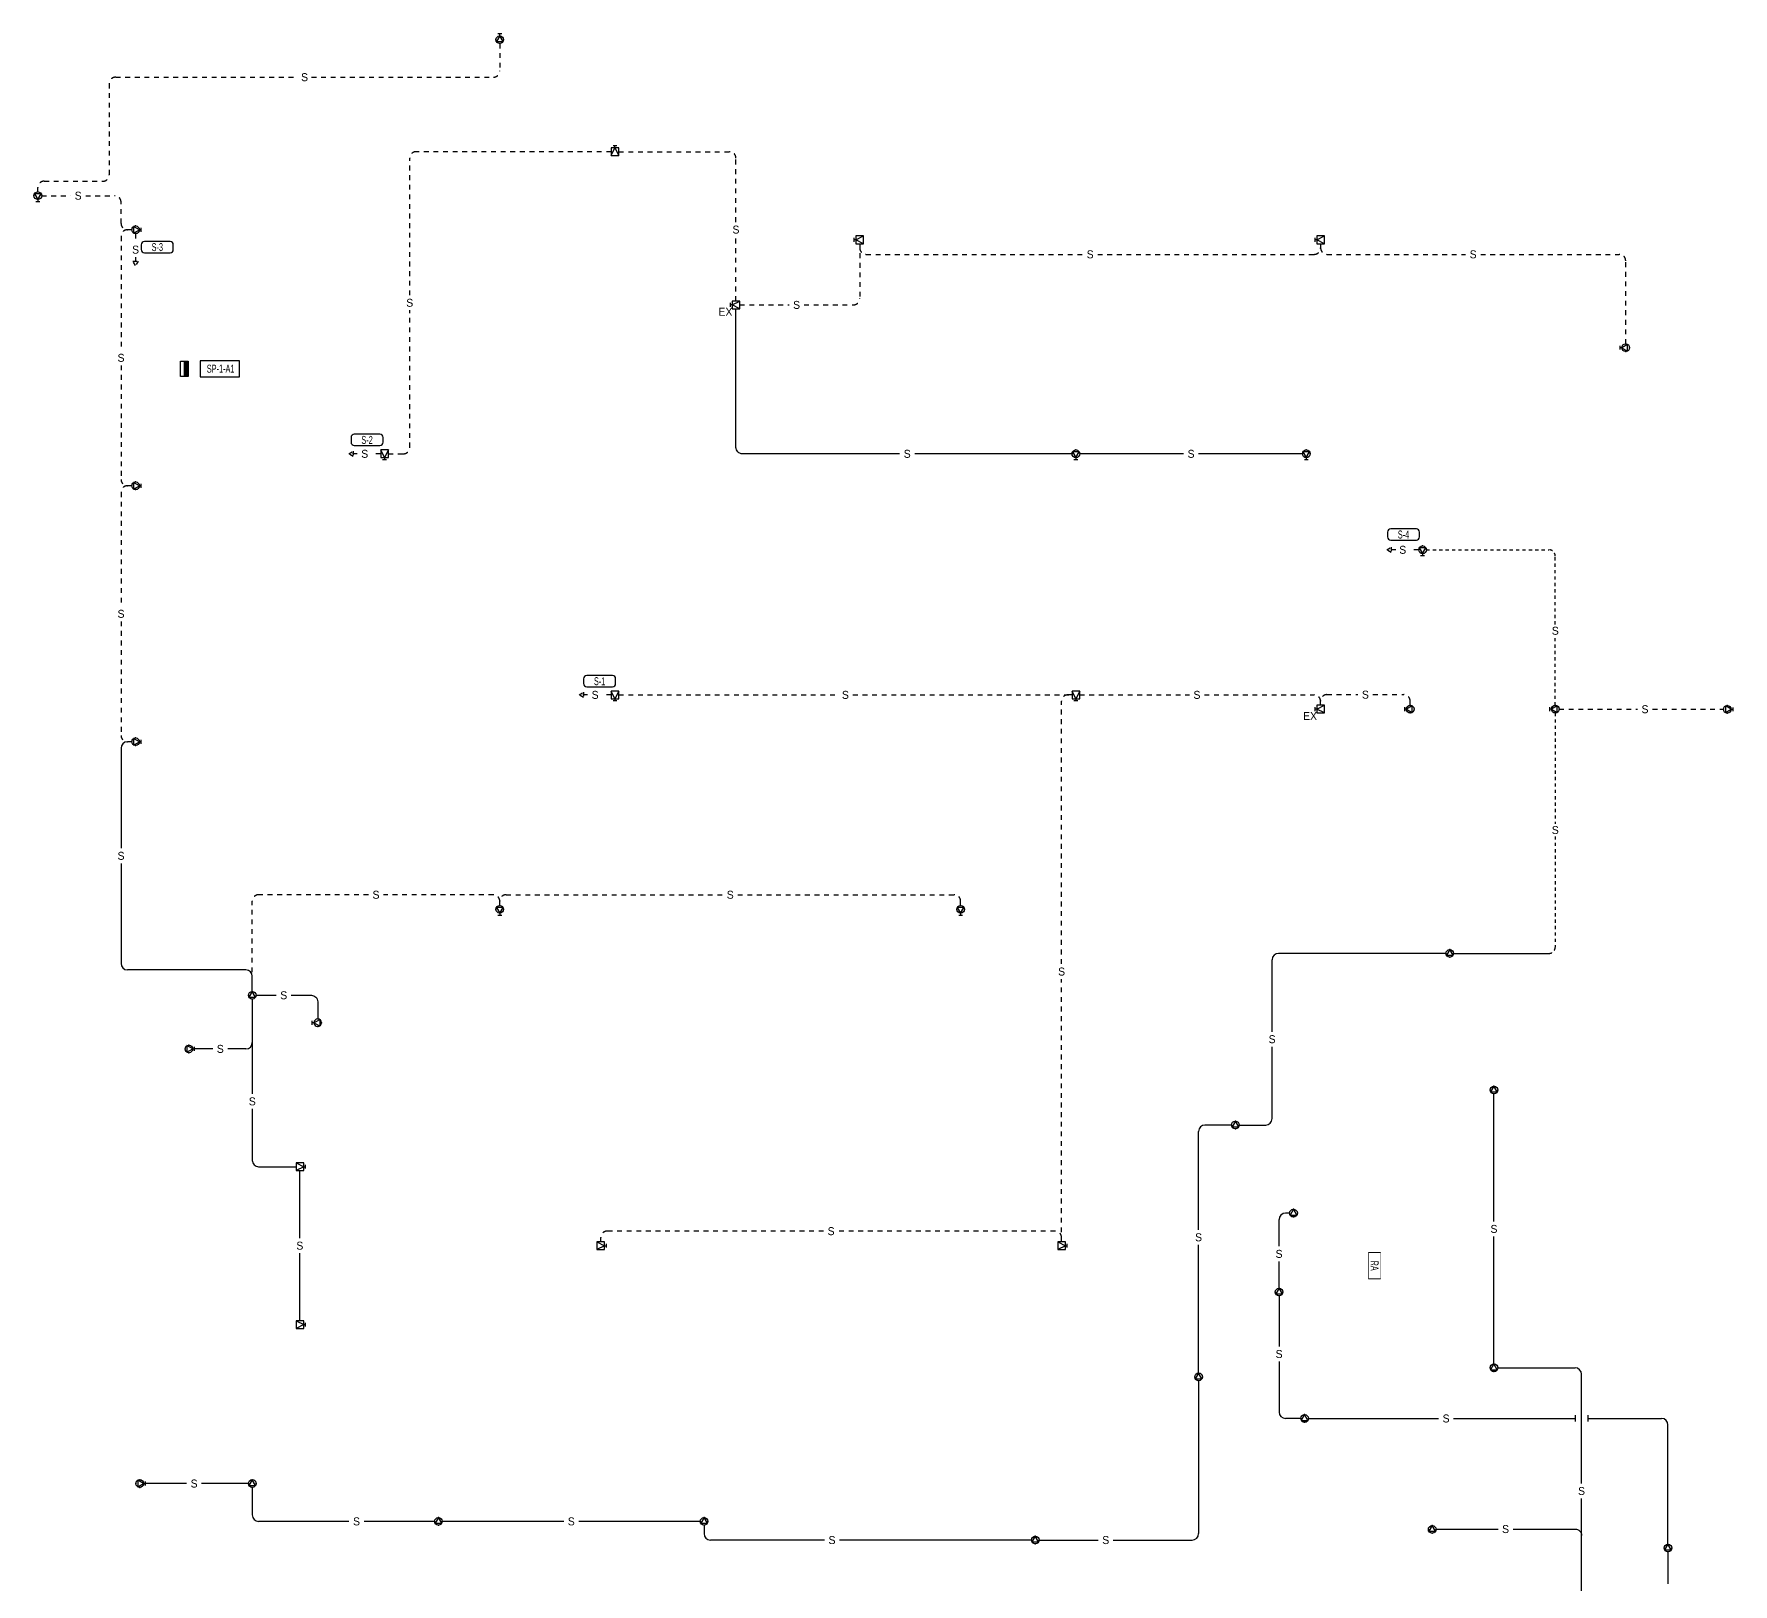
# Model space of a CAD drawing. Header units: millimetres. Extents: x 93478 to 502050, y -351975 to 881490.
# Drawn here: x 96724 to 176354, y -280306 to -207645 of the extents above; entities that cross this region are included whole.
import ezdxf
from ezdxf.enums import TextEntityAlignment as Align

# ---------------------------------------------------------------- set-up
doc = ezdxf.new("R2010")
doc.units = ezdxf.units.MM
doc.header["$LTSCALE"] = 150
doc.set_wipeout_variables(frame=1)
doc.linetypes.add('D1', pattern=[3, 1, -1, 1])
for name, color, linetype in [('------30 Public Address Terminal Board', 3, 'Continuous'), ('------31 Speaker', 3, 'Continuous'), ('-----21 Embeded Wire in Ceiling or Wall', 4, 'Continuous'), ('-----23 Concealed or Exposed Wire', 4, 'D1')]:
    doc.layers.add(name, color=color, linetype=linetype)
doc.styles.add('ELEC', font='')
doc.styles.get('ELEC').set_extended_font_data('Dotum')

# ---------------------------------------------------------------- blocks, each defined once
blk = doc.blocks.new('E01-1')
blk.add_lwpolyline([(130, -75), (0, 150), (-130, -75)], close=True)
at = {"linetype": 'Continuous'}
blk.add_circle((0, 0), 150, dxfattribs=at)
for p in [(-150, 0), (0, 150), (150, 0), (0, -150)]:
    blk.add_point(p)
blk = doc.blocks.new('I02')
for p, q in [((-75, 0), (0, 0)), ((0, -75), (0, 75))]:
    blk.add_line(p, q)
blk.add_lwpolyline([(-300, -130), (-75, 0), (-300, 130)], close=True)
at = {"linetype": 'Continuous'}
blk.add_circle((-225, 0), 150, dxfattribs=at)
for p in [(-225, 150), (-375, 0), (-225, -150), (-75, 0)]:
    blk.add_point(p)
blk = doc.blocks.new('I04')
for p, q in [((-375, 150), (-75, 0)), ((-75, 0), (-375, -150)), ((-75, 0), (0, 0)), ((0, -75), (0, 75))]:
    blk.add_line(p, q)
blk.add_lwpolyline([(-375, -150), (-75, -150), (-75, 150), (-375, 150)], close=True)
blk = doc.blocks.new('O07')
blk.add_lwpolyline([(0, -100), (173, 0), (0, 100)], close=True)
blk = doc.blocks.new('I05')
blk.add_hatch(color=256).paths.add_polyline_path([(300, 150), (-300, 150), (-300, 0), (300, 0)])
blk.add_line((-300, 150), (300, 150))
blk.add_lwpolyline([(-300, 0), (-300, 300), (300, 300), (300, 0)], close=True)

msp = doc.modelspace()

# ---------------------------------------------------------------- linework, layer by layer
at = {"layer": '------30 Public Address Terminal Board', "color": 1, "elevation": 0}
msp.add_lwpolyline([(104514, -222960), (104514, -223710), (106354, -223710), (106354, -222960)], close=True, dxfattribs=at)
at = {"layer": '------30 Public Address Terminal Board', "color": 1}
msp.add_lwpolyline([(159272, -264787), (159272, -265977), (159835, -265977), (159835, -264787)], close=True, dxfattribs=at)
at = {"layer": '-----21 Embeded Wire in Ceiling or Wall'}
for p, q in [((135424, -217475), (135424, -217675)), ((100804, -241125), (100804, -245816)), ((101304, -240825), (101104, -240825)), ((101304, -240825), (101104, -240825)), ((100804, -246524), (100804, -251215)), ((118554, -248495), (118554, -248295)), ((118554, -248495), (118554, -248295)), ((162899, -250745), (155054, -250745)), ((163259, -250745), (167724, -250745)), ((106654, -251515), (101104, -251515)), ((154754, -254414), (154754, -251045)), ((106954, -252015), (106954, -251815)), ((106954, -252527), (106954, -251815)), ((154754, -258490), (154754, -255121)), ((165150, -263306), (165150, -257330)), ((152849, -258790), (151604, -258790)), ((153209, -258790), (154454, -258790)), ((151304, -263699), (151304, -259090)), ((155079, -264476), (155079, -263220)), ((155574, -262920), (155379, -262920)), ((165150, -269990), (165150, -264014)), ((151304, -270415), (151304, -264406)), ((155079, -266440), (155079, -265184)), ((155079, -266800), (155079, -269169)), ((155079, -269876), (155079, -272245)), ((165330, -270170), (168954, -270170)), ((169254, -275591), (169254, -270470)), ((151304, -270775), (151304, -277945)), ((156094, -272545), (155379, -272545)), ((156454, -272545), (162552, -272545)), ((163260, -272545), (168954, -272545)), ((168954, -272395), (168954, -272695)), ((169554, -272395), (169554, -272695)), ((169554, -272545), (173004, -272545)), ((173304, -278440), (173304, -272845)), ((103875, -275595), (101954, -275595)), ((106774, -275595), (104582, -275595)), ((106954, -275775), (106954, -277070)), ((169254, -281420), (169254, -276299)), ((111486, -277370), (107254, -277370)), ((115499, -277370), (112194, -277370)), ((121550, -277370), (115859, -277370)), ((127949, -277370), (122257, -277370)), ((128129, -277550), (128129, -277945)), ((133772, -278245), (128429, -278245)), ((143474, -278245), (134480, -278245)), ((143834, -278245), (146602, -278245)), ((147310, -278245), (151004, -278245)), ((173304, -278800), (173304, -280291))]:
    msp.add_line(p, q, dxfattribs=at)
for points in [[(137295, -227325), (129924, -227325, -0.414214), (129624, -227025), (129624, -220525)], [(108782, -252707), (109724, -252707, -0.414214), (110024, -253007), (110024, -253817)], [(106954, -258036), (106954, -260445, 0.414214), (107254, -260745), (109004, -260745)], [(166047, -277730), (168954, -277730, -0.414214), (169254, -278030)]]:
    msp.add_lwpolyline(points, format="xyb", dxfattribs=at)
for points in [[(145374, -227325), (138002, -227325)], [(150600, -227325), (145734, -227325)], [(156174, -227325), (151307, -227325)], [(106954, -252887), (106954, -254920)], [(107134, -252707), (108075, -252707)], [(105100, -255220), (104254, -255220)], [(106654, -255220), (105807, -255220)], [(106954, -254920), (106954, -257329)], [(109184, -264091), (109184, -260925)], [(109184, -267965), (109184, -264799)], [(162433, -277730), (165339, -277730)]]:
    msp.add_lwpolyline(points, dxfattribs=at)
for centre, start, end in [((101104, -241125), 90, 180), ((155054, -251045), 90, 180), ((101104, -251215), 180, 270), ((106654, -251815), 0.00001, 90), ((106654, -254920), 270, 359.99999), ((151604, -259090), 90, 180), ((154454, -258490), 270, 0), ((155379, -263220), 90, 180), ((168954, -270470), 0, 90), ((155379, -272245), 180, 270), ((173004, -272845), 0, 90), ((107254, -277070), 180, 270), ((128429, -277945), 180, 270), ((151004, -277945), 270, 0)]:
    msp.add_arc(centre, 300, start, end, dxfattribs=at)
at = {"layer": '-----23 Concealed or Exposed Wire', "ltscale": 1.5}
for p, q in [((118554, -208095), (118554, -209370)), ((100254, -209970), (100254, -214245)), ((100554, -209670), (109074, -209670)), ((109733, -209670), (118254, -209670)), ((123774, -213165), (114634, -213165)), ((124134, -213165), (129324, -213165)), ((114334, -219891), (114334, -213465)), ((129624, -216461), (129624, -213465)), ((96904, -215045), (96904, -214845)), ((97204, -214545), (99954, -214545)), ((97084, -215225), (98440, -215225)), ((99147, -215225), (100504, -215225)), ((100804, -216525), (100804, -215525)), ((100804, -217125), (100804, -222471)), ((101304, -216825), (101104, -216825)), ((101304, -216825), (101104, -216825)), ((101484, -217005), (101484, -217401)), ((129624, -220165), (129624, -217169)), ((101484, -218109), (101484, -218505)), ((135424, -217475), (135424, -220045)), ((135724, -217975), (145870, -217975)), ((146577, -217975), (156724, -217975)), ((157024, -217475), (157024, -217675)), ((157024, -217475), (157024, -217675)), ((157324, -217975), (163820, -217975)), ((164527, -217975), (171024, -217975)), ((171324, -222172), (171324, -218275)), ((129804, -220345), (132110, -220345)), ((132817, -220345), (135124, -220345)), ((114334, -227025), (114334, -220599)), ((100804, -223179), (100804, -228525)), ((111870, -227325), (111474, -227325)), ((112974, -227325), (112577, -227325)), ((113334, -227325), (114034, -227325)), ((100804, -229125), (100804, -234471)), ((101304, -228825), (101104, -228825)), ((101304, -228825), (101104, -228825)), ((160544, -231825), (160124, -231825)), ((161624, -231825), (161203, -231825)), ((100804, -235179), (100804, -240525)), ((122670, -238625), (122274, -238625)), ((123774, -238625), (123377, -238625)), ((124134, -238625), (134400, -238625)), ((135107, -238625), (145374, -238625)), ((145374, -238625), (145184, -238625)), ((145734, -238625), (150875, -238625)), ((151582, -238625), (156724, -238625)), ((157324, -238615), (158770, -238615)), ((159477, -238615), (160924, -238615)), ((144884, -251241), (144884, -238925)), ((157024, -239115), (157024, -238915)), ((157024, -239115), (157024, -238925)), ((161224, -239115), (161224, -238915)), ((168204, -239295), (171875, -239298)), ((172582, -239299), (175904, -239302)), ((106954, -252527), (106954, -248295)), ((112400, -247995), (107254, -247995)), ((118254, -247995), (113107, -247995)), ((118854, -247995), (129000, -247995)), ((129707, -247995), (139854, -247995)), ((140154, -248495), (140154, -248295)), ((144884, -264265), (144884, -251949)), ((123284, -264265), (123284, -264065)), ((133730, -263765), (123584, -263765)), ((144584, -263765), (134437, -263765)), ((144884, -264265), (144884, -264065))]:
    msp.add_line(p, q, dxfattribs=at)
at = {"layer": '-----23 Concealed or Exposed Wire'}
for p, q in [((161984, -231825), (167724, -231825)), ((168024, -235325), (168024, -232125)), ((168024, -239115), (168024, -235918)), ((168024, -239475), (168024, -244665)), ((168024, -245258), (168024, -250445))]:
    msp.add_line(p, q, dxfattribs=at)
at = {"layer": '-----23 Concealed or Exposed Wire', "ltscale": 1.5}
for centre, start, end in [((118254, -209370), 270, 0), ((100554, -209970), 90, 180), ((114634, -213465), 90, 180), ((129324, -213465), 0, 90), ((97204, -214845), 90, 180), ((99954, -214245), 270, 0), ((100504, -215525), 0, 90), ((101104, -216525), 180, 270), ((101104, -217125), 90, 180), ((135724, -217675), 180, 270), ((156724, -217675), 270, 0), ((157324, -217675), 180, 270), ((171024, -218275), 0, 90), ((135124, -220045), 270, 0), ((114034, -227025), 270, 0), ((101104, -228525), 180, 270), ((101104, -229125), 90, 180), ((145184, -238925), 90, 180), ((156724, -238925), 0, 90), ((157324, -238915), 90, 180), ((160924, -238915), 0, 90), ((101104, -240525), 180, 270), ((107254, -248295), 90, 180), ((118254, -248295), 0, 90), ((118854, -248295), 90, 180), ((139854, -248295), 0, 90), ((123584, -264065), 90, 180), ((144584, -264065), 0, 90)]:
    msp.add_arc(centre, 300, start, end, dxfattribs=at)
at = {"layer": '-----23 Concealed or Exposed Wire'}
for centre, start, end in [((167724, -232125), 0, 90), ((167724, -250445), 270, 0)]:
    msp.add_arc(centre, 300, start, end, dxfattribs=at)
at = {"color": 1, "linetype": 'Continuous', "elevation": 0}
for points in [[(101754, -217748, 0.414214), (101904, -217898), (103104, -217898, 0.414214), (103254, -217748), (103254, -217523, 0.414214), (103104, -217373), (101904, -217373, 0.414214), (101754, -217523)], [(111585, -226787, 0.414214), (111735, -226937), (112935, -226937, 0.414214), (113085, -226787), (113085, -226562, 0.414214), (112935, -226412), (111735, -226412, 0.414214), (111585, -226562)], [(160162, -231221, 0.414214), (160312, -231371), (161512, -231371, 0.414214), (161662, -231221), (161662, -230996, 0.414214), (161512, -230846), (160312, -230846, 0.414214), (160162, -230996)], [(122485, -238096, 0.414214), (122635, -238246), (123835, -238246, 0.414214), (123985, -238096), (123985, -237871, 0.414214), (123835, -237721), (122635, -237721, 0.414214), (122485, -237871)]]:
    msp.add_lwpolyline(points, format="xyb", close=True, dxfattribs=at)

# ---------------------------------------------------------------- block references
at = {"layer": '------30 Public Address Terminal Board', "xscale": 1.2, "yscale": 1.2, "zscale": 1.2, "rotation": 89.99999999999999}
msp.add_blockref('I05', (103954, -223335), dxfattribs=at)
at = {"layer": '------31 Speaker', "xscale": 1.2, "yscale": 1.2, "zscale": 1.2}
for name, p, rotation in [('I02', (118554, -207645), 90), ('I04', (123954, -212895), 89.99999999999993), ('I02', (96904, -215495), 270), ('I04', (135154, -217295), 179.9999999999999), ('I04', (156754, -217295), 179.9999999999999), ('I04', (129354, -220345), 179.9999999999999), ('I02', (171054, -222352), 180), ('I04', (113154, -227595), 269.9999999999999), ('I04', (113154, -227595), 269.9999999999999), ('I02', (145554, -227595), 270), ('I02', (156354, -227595), 270), ('I02', (161804, -232095), 269.9999999999999), ('I04', (123954, -238895), 270), ('I04', (145554, -238895), 270), ('I04', (156754, -239295), 179.9999999999999), ('I02', (160954, -239295), 180), ('I02', (167754, -239295), 180), ('I02', (118554, -248945), 270), ('I02', (140154, -248945), 270)]:
    msp.add_blockref(name, p, dxfattribs=dict(at, rotation=rotation))
at = {"layer": '------31 Speaker', "yscale": 1.2, "zscale": 1.2}
for name, p, xscale in [('I02', (101754, -216825), 1.2), ('I02', (101754, -228825), 1.2), ('I02', (176354, -239302), 1.2), ('I02', (101754, -240825), 1.2), ('E01-1', (163079, -250745), 1.2), ('E01-1', (106954, -252707), 1.2), ('I02', (109754, -253997), -1.2), ('I02', (104254, -255220), 1.2), ('E01-1', (165150, -257150), 1.2), ('E01-1', (153029, -258790), 1.2), ('I04', (109454, -260745), 1.2), ('E01-1', (155754, -262920), 1.2), ('E01-1', (155754, -262920), 1.2), ('I04', (123554, -264445), 1.2), ('I04', (145154, -264445), 1.2), ('E01-1', (155079, -266620), 1.2), ('I04', (109454, -268145), 1.2), ('E01-1', (151304, -270595), 1.2), ('E01-1', (165150, -270170), 1.2), ('E01-1', (156274, -272545), 1.2), ('I02', (101954, -275595), 1.2), ('E01-1', (106954, -275595), 1.2), ('E01-1', (115679, -277370), 1.2), ('E01-1', (128129, -277370), 1.2), ('E01-1', (162254, -277745), 1.2), ('E01-1', (143654, -278245), 1.2), ('E01-1', (173304, -278620), 1.2)]:
    msp.add_blockref(name, p, dxfattribs=dict(at, xscale=xscale))
at = {"layer": '-----23 Concealed or Exposed Wire', "ltscale": 1.5, "xscale": -1.2, "yscale": 1.2, "zscale": 1.2, "rotation": 90}
msp.add_blockref('O07', (101484, -218297), dxfattribs=at)
at = {"layer": '-----23 Concealed or Exposed Wire', "ltscale": 1.5, "xscale": -1.2, "yscale": 1.2, "zscale": 1.2}
for p in [(111681, -227325), (160331, -231825), (122481, -238625)]:
    msp.add_blockref('O07', p, dxfattribs=at)

# ---------------------------------------------------------------- texts
at = {"layer": '------30 Public Address Terminal Board', "style": 'ELEC', "width": 0.7}
msp.add_text('SP-1-A1', height=375, dxfattribs=at).set_placement((105472, -223335), align=Align.MIDDLE_CENTER)
at = {"layer": '------31 Speaker', "style": 'ELEC'}
for p in [(129130, -220668, 0), (156530, -239618, 0)]:
    msp.add_text('EX', height=375, dxfattribs=at).set_placement(p, align=Align.MIDDLE_CENTER)
at = {"layer": '-----21 Embeded Wire in Ceiling or Wall', "style": 'ELEC'}
for p in [(100804, -246170), (112754, -247995), (144884, -251595), (108429, -252707), (154754, -254767), (105454, -255220), (106954, -257682), (165150, -263660), (109184, -264445), (151304, -264052), (155079, -264830), (155079, -269522), (162906, -272545), (104229, -275595), (169254, -275945), (111840, -277370), (121904, -277370), (165693, -277730), (134126, -278245), (146956, -278245)]:
    msp.add_text('S', height=375, dxfattribs=at).set_placement(p, align=Align.MIDDLE_CENTER)
at = {"layer": '-----23 Concealed or Exposed Wire', "ltscale": 1.5, "style": 'ELEC'}
for p in [(109404, -209670), (98794, -215225), (129624, -216815), (101484, -217755), (146224, -217975), (164174, -217975), (114334, -220245), (132464, -220345), (100804, -222825), (112224, -227325), (137649, -227325), (150954, -227325), (160874, -231825), (100804, -234825), (168024, -235620), (123024, -238625), (134754, -238625), (151229, -238625), (159124, -238615), (172229, -239299), (168024, -244960), (129354, -247995), (134084, -263765)]:
    msp.add_text('S', height=375, dxfattribs=at).set_placement(p, align=Align.MIDDLE_CENTER)
at = {"linetype": 'Continuous', "style": 'ELEC', "width": 0.7}
for s, p in [('S-3', (102504, -217635)), ('S-2', (112335, -226674)), ('S-4', (160912, -231108)), ('S-1', (123235, -237984))]:
    msp.add_text(s, height=375, dxfattribs=at).set_placement(p, align=Align.MIDDLE)

# ---------------------------------------------------------------- next in the draw order: wipeouts: each hides what was drawn before it
at = {"color": 1}
msp.add_wipeout([(159272, -264787), (159272, -265977), (159835, -265977), (159835, -264787)], dxfattribs=at).dxf.layer = '------30 Public Address Terminal Board'

# ---------------------------------------------------------------- next in the draw order: texts
at = {"layer": '------30 Public Address Terminal Board', "style": 'ELEC', "width": 0.7}
msp.add_text('RA', height=375, rotation=270, dxfattribs=at).set_placement((159554, -265382), align=Align.MIDDLE_CENTER)

doc.saveas('drawing.dxf')
